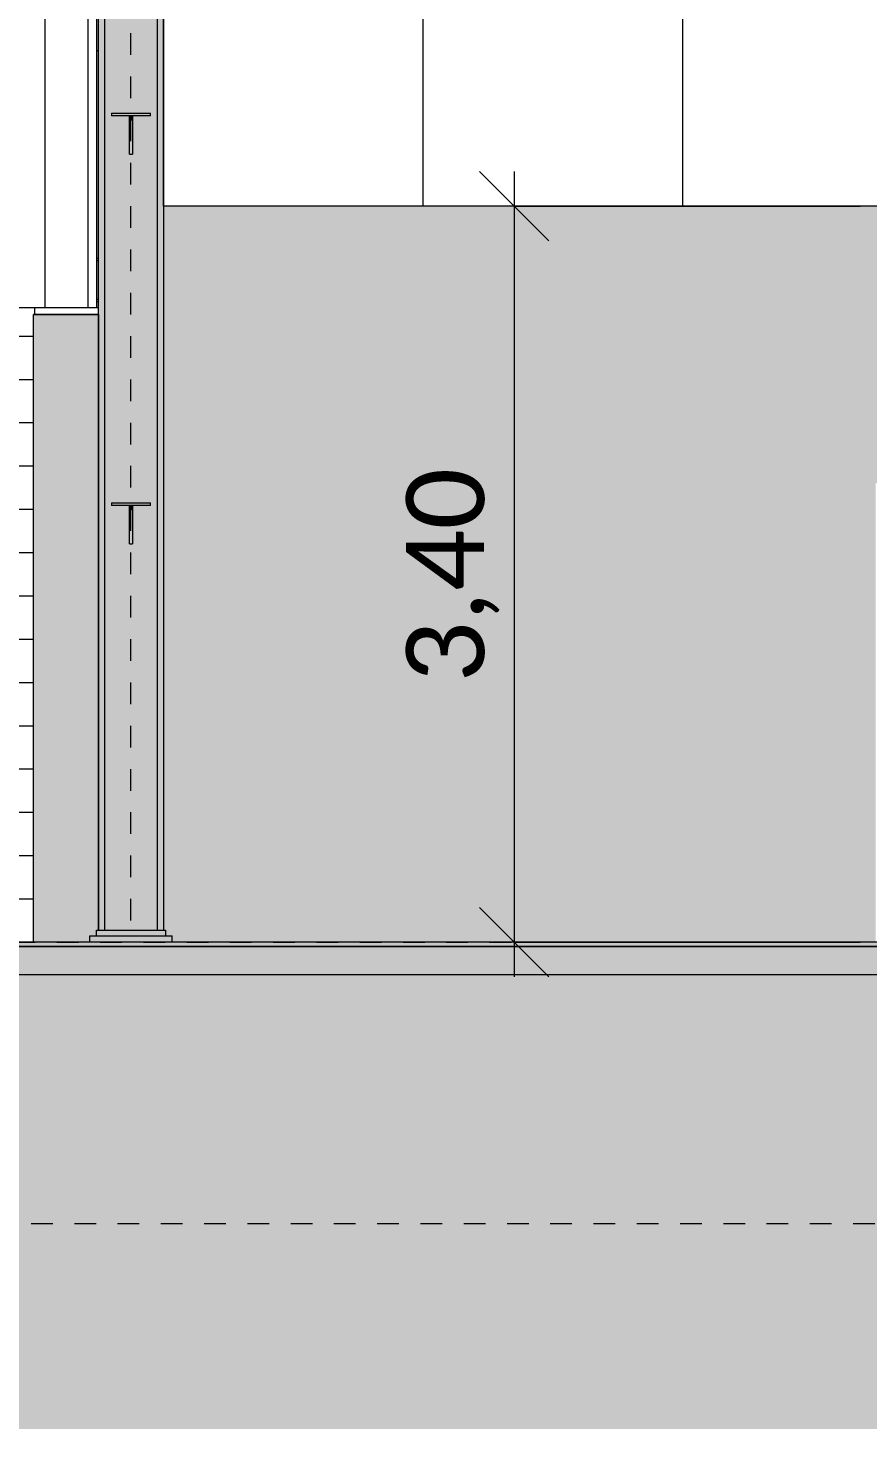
# Model space of a CAD drawing. Header units: metres. Extents: x -5 to 264, y -2 to 18.
# Drawn here: x 17.52 to 21.41, y -2.25 to 4.22 of the extents above; entities that cross this region are included whole.
import ezdxf

# ---------------------------------------------------------------- set-up
doc = ezdxf.new("R2010")
doc.units = ezdxf.units.M
for name, pattern in [('Center', [0.03, 0.012, -0.006, 0.006, -0.006]), ('Grid Line', [0.022225, 0.0127, -0.003175, 0.003175, -0.003175]), ('IMPORT-Grid Line', [0.022225, 0.0127, -0.003175, 0.003175, -0.003175]), ('IMPORT-Overhead 1_16_', [0.00258, 0.001587, -0.000992188])]:
    doc.linetypes.add(name, pattern=pattern)
for name, color, linetype, lineweight in [('0-2', 7, 'Continuous', 5), ('A-ANNO-DIMS', 7, 'Continuous', 5), ('A-ANNO-DIMS-200', 7, 'Continuous', 5), ('A-ANNO-DIMS-200-1', 7, 'Continuous', 9), ('A-DETL-1', 7, 'Continuous', 20), ('A-FLOR', 7, 'Continuous', 9), ('A-FLOR-2', 7, 'Continuous', 20), ('A-FLOR-OVHD', 7, 'IMPORT-Overhead 1_16_', 5), ('A-GENM', 7, 'Continuous', 5), ('A-GENM-5', 7, 'Continuous', 9), ('A-GLAZ-CURT-1', 7, 'Continuous', 9), ('A-GLAZ-CWMG-3', 7, 'Continuous', 15), ('A-WALL', 7, 'Continuous', 9), ('I-WALL', 7, 'Continuous', 9), ('S-COLS', 7, 'Continuous', 9), ('S-FNDN', 7, 'Continuous', 9), ('S-GRID-IDEN-1', 7, 'Continuous', 20)]:
    doc.layers.add(name, color=color, linetype=linetype, lineweight=lineweight)
for name, color, linetype, lineweight, true_color in [('A-DETL-GENF-1', 7, 'Continuous', 5, 0xb8a087), ('A-FLOR-LEVL-2', 7, 'Center', 5, 0x0080c0), ('A-FLOR-PATT-1', 7, 'Continuous', 9, 0x74756c), ('A-GENM-1', 7, 'Continuous', 9, 0xaaaaaa), ('A-GENM-2', 7, 'Continuous', 5, 0xe9e9e9), ('A-WALL-2', 7, 'Continuous', 9, 0xaaaaaa), ('A-WALL-PATT-7', 7, 'Continuous', 5, 0x5f5f5f), ('A-WALL-PATT-8', 7, 'Continuous', 5, 0x515151), ('ENT-ARQ-EP-101-PLA-R01-ESTUDO_dwg-1', 1, 'Continuous', 9, 0xff0000), ('S-COLS-1', 7, 'Continuous', 9, 0xe3e2df), ('S-FNDN-1', 7, 'Continuous', 5, 0xd3d1cb), ('S-GRID-1', 7, 'IMPORT-Grid Line', 5, 0x007ca5), ('S-GRID-3', 9, 'Grid Line', 5, 0x808080)]:
    doc.layers.add(name, color=color, linetype=linetype, lineweight=lineweight, true_color=true_color)
doc.styles.add('Calibri_2', font='calibri.ttf', dxfattribs={"height": 0.36})
doc.dimstyles.new('_Linear__M_MM_1_8mm_1', dxfattribs={"dimscale": 0.3048, "dimtxt": 0.423845, "dimasz": 1.049869, "dimexe": 0.918635, "dimexo": 0.0625, "dimgap": 0, "dimtad": 1, "dimrnd": 0.001, "dimzin": 0, "dimdsep": 46, "dimtxsty": 'Calibri_2', "dimblk1": 'OBLIQUE', "dimblk2": 'OBLIQUE', "dimsah": 1, "dimcen": 0.09, "dimdle": 0.524934, "dimazin": 0, "dimtfac": 1, "dimtdec": 4, "dimtix": 1, "dimtmove": 0, "dimatfit": 3, "dimfxl": 5.249344, "dimfxlon": 1, "dimtvp": 1, "dimtolj": 1, "dimtzin": 0, "dimlwd": 5, "dimlwe": 5, "dimarcsym": 2})

# ---------------------------------------------------------------- blocks, each defined once
blk = doc.blocks.new('Viga-005 30598 - Viga-005 30598-316631-CORTE A_A')
at = {"layer": 'A-GENM-1'}
for p, q in [((17.842, 3.16), (17.85, 3.16)), ((17.842, 3.15), (17.85, 3.15)), ((17.842, 2.97), (17.85, 2.97)), ((17.842, 2.96), (17.85, 2.96))]:
    blk.add_line(p, q, dxfattribs=at)
blk = doc.blocks.new('AL 33059 - AL 33059-321027-CORTE A_A')
at = {"layer": 'A-WALL-2'}
blk.add_line((17.802, 2.93), (17.802, 5.58), dxfattribs=at)
blk = doc.blocks.new('PL 364061 - PL 364061-331413-CORTE A_A')
at = {"layer": 'A-GENM-1'}
blk.add_line((17.842, 2.93), (17.842, 4.12), dxfattribs=at)
blk = doc.blocks.new('CONTAINER-R01_rvt-1-CORTE A_A')
at = {"layer": 'A-WALL-2'}
for p, q in [((17.602, 5.58), (17.602, 2.93)), ((17.802, 2.93), (17.802, 5.58)), ((17.84, 5.55), (17.84, 2.93))]:
    blk.add_line(p, q, dxfattribs=at)
at = {"layer": 'A-GENM-1'}
for name in ['PL 364061 - PL 364061-331413-CORTE A_A', 'Viga-005 30598 - Viga-005 30598-316631-CORTE A_A']:
    blk.add_blockref(name, (0, 0), dxfattribs=at)
at = {"layer": 'A-WALL-2'}
blk.add_blockref('AL 33059 - AL 33059-321027-CORTE A_A', (0, 0), dxfattribs=at)
blk = doc.blocks.new('PILAR - PILAR-V3-CORTE A_A')
at = {"layer": 'A-GENM-2'}
h = blk.add_hatch(color=256, dxfattribs=at)
h.paths.add_polyline_path([(17.9385, 0.055), (18.123, 0.055), (18.123, 9.645), (17.877, 9.645), (17.877, 0.055), (17.913, 0.055)])
h.paths.add_polyline_path([(17.9941, 1.84), (17.9937, 1.84), (17.9935, 2.0173), (17.91, 2.0173), (17.91, 2.03), (18.09, 2.03), (18.09, 2.0173), (18.0063, 2.0173), (18.0063, 1.84), (18, 1.84)])
h.paths.add_polyline_path([(17.9937, 3.64), (17.9937, 3.8173), (17.91, 3.8173), (17.91, 3.83), (18.09, 3.83), (18.09, 3.8173), (18.0063, 3.8173), (18.0063, 3.64), (18, 3.64)])
h.paths.add_polyline_path([(17.9937, 5.44), (17.9937, 5.6173), (17.91, 5.6173), (17.91, 5.63), (18.09, 5.63), (18.09, 5.6173), (18.0063, 5.6173), (18.0063, 5.44), (18, 5.44)])
for points in [[(17.9611, 3.8173), (18.09, 3.8173), (18.09, 3.83), (17.91, 3.83), (17.91, 3.8173)], [(18.0063, 3.8173), (17.9937, 3.8173), (17.9937, 3.7973), (18.0063, 3.7973)], [(17.9937, 3.64), (18.0063, 3.64), (18.0063, 3.7973), (17.9937, 3.7973), (17.9937, 3.7307)], [(17.9611, 2.0173), (18.09, 2.0173), (18.09, 2.03), (17.91, 2.03), (17.91, 2.0173)], [(18.0063, 2.0173), (17.9937, 2.0173), (17.9937, 1.9973), (18.0063, 1.9973)], [(17.9937, 1.84), (18.0063, 1.84), (18.0063, 1.9973), (17.9937, 1.9973), (17.9937, 1.9947)], [(17.9611, 0.03), (18.16, 0.03), (18.16, 0.055), (17.84, 0.055), (17.84, 0.03), (17.8551, 0.03)]]:
    blk.add_hatch(color=256, dxfattribs=at).paths.add_polyline_path(points)
at = {"layer": 'A-GENM'}
for p, q in [((17.877, 9.645), (17.877, 0.055)), ((18.123, 0.055), (18.123, 9.645)), ((17.91, 3.83), (18.09, 3.83)), ((17.91, 3.83), (17.91, 3.8173)), ((18.09, 3.8173), (18.09, 3.83)), ((18.09, 3.8173), (17.91, 3.8173)), ((17.9937, 3.7973), (17.9937, 3.8173)), ((17.9937, 3.8173), (18.0063, 3.8173)), ((17.9937, 3.64), (17.9937, 3.7973)), ((18.0063, 3.7973), (17.9937, 3.7973)), ((18.0063, 3.8173), (18.0063, 3.7973)), ((18.0063, 3.7973), (18.0063, 3.64)), ((17.9937, 3.64), (18.0063, 3.64)), ((17.91, 2.03), (18.09, 2.03)), ((17.91, 2.03), (17.91, 2.0173)), ((18.09, 2.0173), (17.91, 2.0173)), ((17.9937, 1.9973), (17.9937, 2.0173)), ((17.9937, 2.0173), (18.0063, 2.0173)), ((18.0063, 2.0173), (18.0063, 1.9973)), ((18.09, 2.0173), (18.09, 2.03)), ((17.9937, 1.84), (17.9937, 1.9973)), ((18.0063, 1.9973), (17.9937, 1.9973)), ((18.0063, 1.9973), (18.0063, 1.84)), ((17.9937, 1.84), (18.0063, 1.84)), ((17.84, 0.055), (18.16, 0.055)), ((17.84, 0.03), (17.84, 0.055)), ((18.16, 0.055), (18.16, 0.03))]:
    blk.add_line(p, q, dxfattribs=at)
blk = doc.blocks.new('ENT-ARQ-EP-101-PLA-R01-ESTUDO_dwg_PILAR - PILAR-V5-Térreo-4541336-CORTE A_A')
at = {"layer": 'A-GENM'}
for p, q in [((18.16, -0.02), (17.84, -0.02)), ((17.84, -0.02), (18.16, -0.02)), ((18.16, -0.02), (17.84, -0.02)), ((17.84, -0.02), (17.93, -0.02)), ((18.07, -0.02), (17.93, -0.02)), ((18.07, -0.02), (18.16, -0.02))]:
    blk.add_line(p, q, dxfattribs=at)
for points, knots in [([(17.93, -0.02), (17.93, -0.02), (17.9306, -0.02), (17.933, -0.02), (17.9367, -0.02), (17.9416, -0.02), (17.9469, -0.02), (17.9513, -0.02), (17.954, -0.02), (17.9562, -0.02), (17.9585, -0.02), (17.9601, -0.02), (17.9609, -0.02)], [0, 0, 0, 0, 0.0555556, 0.1111111, 0.1666667, 0.2222222, 0.2777778, 0.3055556, 0.3194444, 0.3333333, 0.3472222, 0.3602525, 0.3602525, 0.3602525, 0.3602525]), ([(17.944, -0.02), (17.9432, -0.02), (17.9419, -0.02), (17.9408, -0.02), (17.9403, -0.02)], [0.7523361, 0.7523361, 0.7523361, 0.7523361, 0.76973684, 0.78231492, 0.78231492, 0.78231492, 0.78231492]), ([(17.9524, -0.02), (17.9523, -0.02), (17.9508, -0.02), (17.9489, -0.02), (17.9473, -0.02), (17.9469, -0.02)], [0.69860559, 0.69860559, 0.69860559, 0.69860559, 0.70065789, 0.72368421, 0.7320863, 0.7320863, 0.7320863, 0.7320863]), ([(17.9609, -0.02), (17.9594, -0.02), (17.9575, -0.02), (17.9558, -0.02), (17.9555, -0.02)], [0.65527816, 0.65527816, 0.65527816, 0.65527816, 0.67763158, 0.6818896, 0.6818896, 0.6818896, 0.6818896]), ([(17.9617, -0.02), (17.9623, -0.02), (17.9635, -0.02), (17.9649, -0.02), (17.9659, -0.02), (17.9666, -0.02), (17.9674, -0.02), (17.9684, -0.02), (17.9703, -0.02), (17.973, -0.02), (17.976, -0.02), (17.9786, -0.02), (17.9803, -0.02), (17.9817, -0.02), (17.9832, -0.02), (17.9851, -0.02), (17.9875, -0.02), (17.9908, -0.02), (17.995, -0.02), (18, -0.02), (18.0049, -0.02), (18.01, -0.02), (18.0141, -0.02), (18.0172, -0.02), (18.019, -0.02), (18.0203, -0.02), (18.0217, -0.02), (18.0239, -0.02), (18.0269, -0.02), (18.0297, -0.02), (18.0316, -0.02), (18.0326, -0.02), (18.0334, -0.02), (18.0341, -0.02), (18.0351, -0.02), (18.0365, -0.02), (18.0377, -0.02), (18.0384, -0.02)], [0.3642325, 0.3642325, 0.3642325, 0.3642325, 0.375, 0.3819444, 0.3854167, 0.3888889, 0.3923611, 0.3958333, 0.4027778, 0.4166667, 0.4305556, 0.4375, 0.4444444, 0.4479167, 0.4513889, 0.4583333, 0.4652778, 0.4722222, 0.4861111, 0.5, 0.5138889, 0.5277778, 0.5416667, 0.5486111, 0.5555556, 0.5590278, 0.5625, 0.5694444, 0.5833333, 0.5972222, 0.6041667, 0.6076389, 0.6111111, 0.6145833, 0.6180556, 0.625, 0.6357723, 0.6357723, 0.6357723, 0.6357723]), ([(18.0029, -0.02), (18.0019, -0.02), (18, -0.02), (17.9981, -0.02), (17.9971, -0.02)], [0.49261041, 0.49261041, 0.49261041, 0.49261041, 0.5, 0.50725192, 0.50725192, 0.50725192, 0.50725192]), ([(18.0397, -0.02), (18.0403, -0.02), (18.0417, -0.02), (18.0438, -0.02), (18.046, -0.02), (18.0487, -0.02), (18.0531, -0.02), (18.0584, -0.02), (18.0633, -0.02), (18.067, -0.02), (18.0694, -0.02), (18.07, -0.02), (18.07, -0.02)], [0.6433136, 0.6433136, 0.6433136, 0.6433136, 0.6527778, 0.6666667, 0.6805556, 0.6944444, 0.7222222, 0.7777778, 0.8333333, 0.8888889, 0.9444444, 1, 1, 1, 1]), ([(18.0597, -0.02), (18.059, -0.02), (18.0578, -0.02), (18.0565, -0.02), (18.056, -0.02)], [0.21764039, 0.21764039, 0.21764039, 0.21764039, 0.23684211, 0.24763505, 0.24763505, 0.24763505, 0.24763505])]:
    blk.add_open_spline(points, degree=3, knots=knots, dxfattribs=at)
for points in [[(17.9662, -0.02), (17.9647, -0.02), (17.9632, -0.02), (17.9618, -0.02)], [(17.983, -0.02), (17.9819, -0.02), (17.9809, -0.02), (17.9798, -0.02)], [(18.0202, -0.02), (18.0191, -0.02), (18.0181, -0.02), (18.017, -0.02)], [(18.0382, -0.02), (18.0368, -0.02), (18.0353, -0.02), (18.0338, -0.02)], [(18.0444, -0.02), (18.0429, -0.02), (18.0413, -0.02), (18.0396, -0.02)], [(18.0531, -0.02), (18.0514, -0.02), (18.0495, -0.02), (18.0475, -0.02)]]:
    blk.add_open_spline(points, degree=3, dxfattribs=at)
at = {"layer": 'A-GENM-5'}
for p, q in [((18.123, -0.02), (17.877, -0.02)), ((18.123, -0.02), (17.877, -0.02)), ((18.123, -0.02), (17.877, -0.02)), ((18.123, -0.02), (17.877, -0.02)), ((18.113, -0.02), (17.887, -0.02)), ((18.113, -0.02), (17.887, -0.02)), ((18.113, -0.02), (17.887, -0.02)), ((18.113, -0.02), (17.887, -0.02))]:
    blk.add_line(p, q, dxfattribs=at)
at = {"layer": 'A-GENM-5', "flags": 128}
blk.add_lwpolyline([(18.07, -0.02), (18.068, -0.02), (18.062, -0.02), (18.0524, -0.02), (18.0398, -0.02), (18.0248, -0.02), (18.0084, -0.02), (17.9916, -0.02), (17.9752, -0.02), (17.9602, -0.02), (17.9476, -0.02), (17.938, -0.02), (17.932, -0.02), (17.93, -0.02), (17.932, -0.02), (17.938, -0.02), (17.9476, -0.02), (17.9602, -0.02), (17.9752, -0.02), (17.9916, -0.02), (18.0084, -0.02), (18.0248, -0.02), (18.0398, -0.02), (18.0524, -0.02), (18.062, -0.02), (18.068, -0.02)], close=True, dxfattribs=at)
blk = doc.blocks.new('ENT-ARQ-EP-101-PLA-R01-ESTUDO_dwg_PILAR redondo - PILAR redondo-4404322-Térreo-4541405-CORTE A_A')
at = {"layer": 'A-GENM'}
for p, q in [((78.16, -0.02), (77.84, -0.02)), ((77.84, -0.02), (78.16, -0.02))]:
    blk.add_line(p, q, dxfattribs=at)
at = {"layer": 'A-GENM-5'}
for p, q in [((78.123, -0.02), (77.877, -0.02)), ((78.123, -0.02), (77.877, -0.02)), ((78.113, -0.02), (77.887, -0.02)), ((78.113, -0.02), (77.887, -0.02))]:
    blk.add_line(p, q, dxfattribs=at)
blk = doc.blocks.new('ENT-ARQ-EP-101-PLA-R01-ESTUDO_dwg_System Panel - COMOVENTE-V38-Térreo-V42-CORTE A_A')
at = {"layer": 'A-GLAZ-CURT-1'}
for p, q in [((47.6, -0.02), (47.25, -0.02)), ((47.25, -0.02), (47.6, -0.02))]:
    blk.add_line(p, q, dxfattribs=at)
blk = doc.blocks.new('ENT-ARQ-EP-101-PLA-R01-ESTUDO_dwg_Rectangular Mullion - 80mm x 50mm aluminio-4464545-Térreo-V44-CORTE A_A')
at = {"layer": 'A-GLAZ-CWMG-3'}
for p, q in [((47.65, -0.02), (47.6, -0.02)), ((47.6, -0.02), (47.65, -0.02))]:
    blk.add_line(p, q, dxfattribs=at)
blk = doc.blocks.new('ENT-ARQ-EP-101-PLA-R01-ESTUDO_dwg_Eixo - CABEÇA DE EIXO - PRETO-498843-Térreo-4541499-CORTE A_A')
at = {"layer": 'S-GRID-IDEN-1'}
blk.add_line((0.7, -0.02), (-0.6905, -0.02), dxfattribs=at)
blk.add_line((0.7, -0.02), (-0.6905, -0.02), dxfattribs=at)
blk = doc.blocks.new('ENT-ARQ-EP-101-PLA-R01-ESTUDO_dwg-4489889-CORTE A_A')
at = {"layer": 'A-ANNO-DIMS-200'}
for p, q in [((-0.16, -0.02), (93.16, -0.02)), ((18, -0.02), (12, -0.02)), ((24, -0.02), (18, -0.02))]:
    blk.add_line(p, q, dxfattribs=at)
at = {"layer": 'A-ANNO-DIMS-200-1', "flags": 128}
blk.add_lwpolyline([(18.16, -0.02), (18, -0.02), (17.84, -0.02), (18, -0.02)], close=True, dxfattribs=at)
at = {"layer": 'A-FLOR'}
for p, q in [((17.7, -0.02), (12.3, -0.02)), ((29.7, -0.02), (18.3, -0.02))]:
    blk.add_line(p, q, dxfattribs=at)
at = {"layer": 'A-FLOR-OVHD'}
for p, q in [((78.603, -0.02), (-0.603, -0.02)), ((78.423, -0.02), (-0.223, -0.02)), ((78.16, -0.02), (-0.16, -0.02)), ((-0.16, -0.02), (78.16, -0.02))]:
    blk.add_line(p, q, dxfattribs=at)
at = {"layer": 'I-WALL'}
for p, q in [((-0.223, -0.02), (93.223, -0.02)), ((17.6, -0.02), (17.25, -0.02)), ((18, -0.02), (17.65, -0.02)), ((18.4, -0.02), (18.05, -0.02)), ((18.8, -0.02), (18.45, -0.02)), ((19.2, -0.02), (18.85, -0.02)), ((19.6, -0.02), (19.25, -0.02)), ((20, -0.02), (19.65, -0.02)), ((20.4, -0.02), (20.05, -0.02)), ((20.8, -0.02), (20.45, -0.02)), ((21.2, -0.02), (20.85, -0.02)), ((21.6, -0.02), (21.25, -0.02))]:
    blk.add_line(p, q, dxfattribs=at)
at = {"layer": 'S-FNDN'}
for p, q in [((18.3, -0.02), (17.7, -0.02)), ((17.7, -0.02), (18.3, -0.02))]:
    blk.add_line(p, q, dxfattribs=at)
at = {"layer": 'S-GRID-1'}
for p in [(78.75, -0.02), (78.75, -0.02), (79.948, -0.02), (103.4583, -0.02), (103.4583, -0.02), (79.652, -0.02)]:
    blk.add_line(p, (-5.0289, -0.02), dxfattribs=at)
for name, p in [('ENT-ARQ-EP-101-PLA-R01-ESTUDO_dwg_System Panel - COMOVENTE-V38-Térreo-V42-CORTE A_A', (-30, 0)), ('ENT-ARQ-EP-101-PLA-R01-ESTUDO_dwg_Eixo - CABEÇA DE EIXO - PRETO-498843-Térreo-4541499-CORTE A_A', (18, 0)), ('ENT-ARQ-EP-101-PLA-R01-ESTUDO_dwg_Rectangular Mullion - 80mm x 50mm aluminio-4464545-Térreo-V44-CORTE A_A', (-30, 0)), ('ENT-ARQ-EP-101-PLA-R01-ESTUDO_dwg_System Panel - COMOVENTE-V38-Térreo-V42-CORTE A_A', (-29.6, 0)), ('ENT-ARQ-EP-101-PLA-R01-ESTUDO_dwg_PILAR - PILAR-V5-Térreo-4541336-CORTE A_A', (0, 0)), ('ENT-ARQ-EP-101-PLA-R01-ESTUDO_dwg_PILAR redondo - PILAR redondo-4404322-Térreo-4541405-CORTE A_A', (-60, 0)), ('ENT-ARQ-EP-101-PLA-R01-ESTUDO_dwg_Rectangular Mullion - 80mm x 50mm aluminio-4464545-Térreo-V44-CORTE A_A', (-29.6, 0)), ('ENT-ARQ-EP-101-PLA-R01-ESTUDO_dwg_System Panel - COMOVENTE-V38-Térreo-V42-CORTE A_A', (-29.2, 0)), ('ENT-ARQ-EP-101-PLA-R01-ESTUDO_dwg_Rectangular Mullion - 80mm x 50mm aluminio-4464545-Térreo-V44-CORTE A_A', (-29.2, 0)), ('ENT-ARQ-EP-101-PLA-R01-ESTUDO_dwg_System Panel - COMOVENTE-V38-Térreo-V42-CORTE A_A', (-28.8, 0)), ('ENT-ARQ-EP-101-PLA-R01-ESTUDO_dwg_Rectangular Mullion - 80mm x 50mm aluminio-4464545-Térreo-V44-CORTE A_A', (-28.8, 0)), ('ENT-ARQ-EP-101-PLA-R01-ESTUDO_dwg_System Panel - COMOVENTE-V38-Térreo-V42-CORTE A_A', (-28.4, 0)), ('ENT-ARQ-EP-101-PLA-R01-ESTUDO_dwg_Rectangular Mullion - 80mm x 50mm aluminio-4464545-Térreo-V44-CORTE A_A', (-28.4, 0)), ('ENT-ARQ-EP-101-PLA-R01-ESTUDO_dwg_System Panel - COMOVENTE-V38-Térreo-V42-CORTE A_A', (-28, 0)), ('ENT-ARQ-EP-101-PLA-R01-ESTUDO_dwg_Rectangular Mullion - 80mm x 50mm aluminio-4464545-Térreo-V44-CORTE A_A', (-28, 0)), ('ENT-ARQ-EP-101-PLA-R01-ESTUDO_dwg_System Panel - COMOVENTE-V38-Térreo-V42-CORTE A_A', (-27.6, 0)), ('ENT-ARQ-EP-101-PLA-R01-ESTUDO_dwg_Rectangular Mullion - 80mm x 50mm aluminio-4464545-Térreo-V44-CORTE A_A', (-27.6, 0)), ('ENT-ARQ-EP-101-PLA-R01-ESTUDO_dwg_System Panel - COMOVENTE-V38-Térreo-V42-CORTE A_A', (-27.2, 0)), ('ENT-ARQ-EP-101-PLA-R01-ESTUDO_dwg_Rectangular Mullion - 80mm x 50mm aluminio-4464545-Térreo-V44-CORTE A_A', (-27.2, 0)), ('ENT-ARQ-EP-101-PLA-R01-ESTUDO_dwg_System Panel - COMOVENTE-V38-Térreo-V42-CORTE A_A', (-26.8, 0)), ('ENT-ARQ-EP-101-PLA-R01-ESTUDO_dwg_Rectangular Mullion - 80mm x 50mm aluminio-4464545-Térreo-V44-CORTE A_A', (-26.8, 0)), ('ENT-ARQ-EP-101-PLA-R01-ESTUDO_dwg_System Panel - COMOVENTE-V38-Térreo-V42-CORTE A_A', (-26.4, 0)), ('ENT-ARQ-EP-101-PLA-R01-ESTUDO_dwg_Rectangular Mullion - 80mm x 50mm aluminio-4464545-Térreo-V44-CORTE A_A', (-26.4, 0)), ('ENT-ARQ-EP-101-PLA-R01-ESTUDO_dwg_System Panel - COMOVENTE-V38-Térreo-V42-CORTE A_A', (-26, 0))]:
    blk.add_blockref(name, p)
blk = doc.blocks.new('DIMBLOCK8-CORTE A_A')
at = {"layer": 'A-ANNO-DIMS-200', "lineweight": 9}
for p, q in [((19.7711, 3.4), (19.6111, 3.56)), ((19.7711, 3.4), (19.9311, 3.24)), ((19.7711, 0), (19.6111, 0.16)), ((19.7711, 0), (19.9311, -0.16))]:
    blk.add_line(p, q, dxfattribs=at)
at = {"layer": 'A-ANNO-DIMS-200'}
for p, q in [((19.7711, 3.56), (19.7711, -0.16)), ((19.7711, 3.4), (19.4911, 3.4)), ((19.7711, 3.4), (21.3711, 3.4)), ((19.7711, 0), (19.4911, 0)), ((19.7711, 0), (21.3711, 0))]:
    blk.add_line(p, q, dxfattribs=at)
at = {"layer": 'A-ANNO-DIMS-200', "color": 0, "insert": (19.2722, 1.1978), "char_height": 0.36, "width": 1.205383, "attachment_point": 1, "rotation": 90, "line_spacing_factor": 1.158048, "style": 'Calibri_2'}
blk.add_mtext('3,40', dxfattribs=at)
blk = doc.blocks.new('_Oblique')
at = {"color": 0, "linetype": 'ByBlock', "lineweight": -2}
blk.add_line((-0.5, -0.5), (0.5, 0.5), dxfattribs=at)

msp = doc.modelspace()

# ---------------------------------------------------------------- hatches: boundary and pattern name
at = {"layer": 'A-DETL-GENF-1'}
h = msp.add_hatch(dxfattribs=at)
h.set_pattern_fill('FP_44', color=256, style=0, pattern_type=2)
h.set_pattern_definition([(45, (52.408, -4.548), (0, 1.79605), [1.27, -1.27]), (45, (52.745, -4.885), (0, 1.79605), [1.27, -1.27]), (45, (53.082, -5.222), (0, 1.79605), [1.27, -1.27]), (135, (52.408, -4.324), (-1.79605, 1e-16), [1.27, -1.27]), (135, (52.745, -3.987), (-1.79605, 1e-16), [1.27, -1.27]), (135, (53.082, -3.65), (-1.79605, 1e-16), [1.27, -1.27])])
h.paths.add_polyline_path([(76.3365, -2.2488), (103.4583, -2.2488), (103.4583, -1.45), (93.223, -1.45), (93.223, -0.9008), (90.763, -0.9008), (90.763, -0.15), (-0.223, -0.15), (-0.223, -0.2), (-2.1577, -0.2), (-2.1577, -0.3), (-5.0289, -0.3), (-5.0289, -2.2488), (72.9463, -2.2488)])
at = {"layer": 'A-FLOR-PATT-1'}
msp.add_hatch(color=256, dxfattribs=at).paths.add_polyline_path([(-0.223, -0.15), (78.223, -0.15), (78.223, 0), (-0.223, 0), (-0.223, -0.05)])
at = {"layer": 'A-WALL-PATT-7'}
h = msp.add_hatch(dxfattribs=at)
h.set_pattern_fill('FP_24', color=256, style=0, pattern_type=2)
h.set_pattern_definition([(90, (66.15, 0), (-1.2, 7e-17), [])])
h.paths.add_polyline_path([(18.15, 3.4), (23.85, 3.4), (23.85, 4.94), (18.15, 4.94), (18.15, 3.5378)])
h.paths.add_polyline_path([(24.15, 3.4), (29.85, 3.4), (29.85, 4.94), (24.15, 4.94), (24.15, 3.5378)])
h.paths.add_polyline_path([(48.7909, 3.4), (53.85, 3.4), (53.85, 4.94), (48.15, 4.94), (48.15, 3.4), (48.579, 3.4)])
h.paths.add_polyline_path([(30.15, 3.4), (35.85, 3.4), (35.85, 4.94), (30.15, 4.94), (30.15, 3.5378)])
h.paths.add_polyline_path([(59.85, 3.4), (59.85, 4.94), (54.15, 4.94), (54.15, 3.4), (59.8092, 3.4)])
h.paths.add_polyline_path([(47.85, 3.4), (47.85, 4.94), (42.15, 4.94), (42.15, 3.4), (47.7315, 3.4)])
h.paths.add_polyline_path([(36.15, 3.4), (41.85, 3.4), (41.85, 4.94), (36.15, 4.94), (36.15, 3.5378)])
h.paths.add_polyline_path([(61.5043, 3.55), (65.85, 3.55), (65.85, 4.94), (60.15, 4.94), (60.15, 3.55), (61.0805, 3.55)])
at = {"layer": 'A-WALL-PATT-8'}
h = msp.add_hatch(dxfattribs=at)
h.set_pattern_fill('FP_13', color=256, style=0, pattern_type=2)
h.set_pattern_definition([(0, (17.755, -0.2), (0, 0.2), []), (90, (17.755, -0.2), (-0.2, 0.2), [0.2, -0.2])])
h.paths.add_polyline_path([(48.61, 0), (48.61, 2.12), (50.67, 2.12), (50.67, 0), (53.81, 0), (53.81, 0.03), (53.84, 0.03), (53.84, 0.055), (53.85, 0.055), (53.85, 3.4), (48.15, 3.4), (48.15, 0.055), (48.16, 0.055), (48.16, 0.03), (48.19, 0.03), (48.19, 0), (48.3672, 0)])
h.paths.add_polyline_path([(41.5867, 0), (41.81, 0), (41.81, 0.03), (41.84, 0.03), (41.84, 0.055), (41.85, 0.055), (41.85, 3.4), (36.15, 3.4), (36.15, 0.055), (36.16, 0.055), (36.16, 0.03), (36.19, 0.03), (36.19, 0), (40.7392, 0)])
h.paths.add_polyline_path([(18.19, 0), (21.4425, 0), (21.4425, 2.12), (23.5025, 2.12), (23.5025, 0), (23.81, 0), (23.81, 0.03), (23.84, 0.03), (23.841, 0.055), (23.85, 0.055), (23.85, 3.4), (18.15, 3.4), (18.15, 0.055), (18.16, 0.055), (18.16, 0.03), (18.19, 0.03), (18.19, 0.0258)])
h.paths.add_polyline_path([(59.81, 0), (59.81, 0.03), (59.84, 0.03), (59.84, 0.055), (59.85, 0.055), (59.85, 3.4), (54.15, 3.4), (54.15, 0.055), (54.16, 0.055), (54.16, 0.03), (54.19, 0.03), (54.19, 0), (59.8092, 0)])
h.paths.add_polyline_path([(47.81, 0), (47.81, 0.03), (47.84, 0.03), (47.84, 0.055), (47.85, 0.055), (47.85, 3.4), (42.15, 3.4), (42.15, 0.055), (42.16, 0.055), (42.16, 0.03), (42.19, 0.03), (42.19, 0), (45.33, 0), (45.33, 2.12), (47.39, 2.12), (47.39, 0), (47.7315, 0)])
h.paths.add_polyline_path([(24.19, 0), (24.4975, 0), (24.4975, 2.12), (26.5575, 2.12), (26.5575, 0), (27.4975, 0), (27.4975, 2.12), (29.5575, 2.12), (29.5575, 0), (29.81, 0), (29.81, 0.03), (29.84, 0.03), (29.84, 0.055), (29.85, 0.055), (29.85, 3.4), (24.15, 3.4), (24.15, 0.055), (24.16, 0.055), (24.16, 0.03), (24.19, 0.03)])
h.paths.add_polyline_path([(35.81, 0), (35.81, 0.03), (35.84, 0.03), (35.84, 0.055), (35.85, 0.055), (35.85, 3.4), (30.15, 3.4), (30.15, 0.055), (30.16, 0.055), (30.16, 0.03), (30.19, 0.03), (30.19, 0), (31.97, 0), (31.97, 2.12), (34.03, 2.12), (34.03, 0), (35.6538, 0)])
h = msp.add_hatch(dxfattribs=at)
h.set_pattern_fill('FP_14', color=256, style=0, pattern_type=2)
h.set_pattern_definition([(0, (12.355, 0), (0, 0.2), []), (90, (12.355, 0), (-0.2, 0.2), [0.2, -0.2])])
h.paths.add_polyline_path([(17.2195, 0), (17.55, 0), (17.55, 2.9), (17.85, 2.9), (17.85, 2.93), (15.9613, 2.93), (16.0378, 2.8795), (17.4664, 2.878), (17.477, 2.8706), (17.4824, 2.8589), (17.4813, 2.846), (17.4778, 2.8354), (17.4778, 1.7845), (17.4978, 1.7845), (17.4978, 1.7795), (17.4178, 1.7795), (17.4178, 1.7845), (17.4378, 1.7845), (17.4378, 1.9795), (17.4078, 1.9795), (17.4078, 1.8795), (16.7978, 1.8795), (16.7957, 1.9795), (16.7878, 1.9795), (16.7878, 1.7845), (16.8078, 1.7845), (16.8078, 1.7795), (16.7078, 1.7795), (16.7078, 1.7845), (16.7278, 1.7845), (16.7278, 1.9795), (16.7178, 1.9795), (16.7178, 1.8795), (16.3178, 1.8795), (16.3178, 1.7597), (16.3378, 1.7597), (16.3378, 1.7547), (17.4778, 1.7547), (17.4778, 1.5447), (16.3611, 1.5447), (13.9102, 0), (17.0076, 0)])
h.paths.add_polyline_path([(12.19, 0), (13.5178, 0), (13.5178, 0.1712), (13.5378, 0.1712), (13.5378, 0.191), (13.5178, 0.191), (13.5178, 0.196), (13.5378, 0.196), (13.539, 1.2492), (13.5425, 1.253), (13.5427, 1.2562), (13.5516, 1.2634), (13.5427, 1.2811), (14.9573, 2.1732), (14.0262, 2.76), (12.3, 2.76), (12.3, 2.93), (12.123, 2.9289), (12.123, 2.9), (12.15, 2.9), (12.15, 0.055), (12.16, 0.055), (12.16, 0.03), (12.19, 0.03)])
h.paths.add_polyline_path([(13.6028, 0.1665), (13.7978, 0.1665), (13.7978, 0.3429), (13.8228, 0.3429), (13.8228, 0.3459), (13.8328, 0.3459), (13.8328, 0.3429), (13.8478, 0.3429), (13.8478, 0.3459), (13.8578, 0.3459), (13.8578, 0.3429), (13.8728, 0.3429), (13.8728, 0.3459), (13.8828, 0.3459), (13.8828, 0.3429), (14.0778, 0.3429), (14.0778, 0.5194), (14.1028, 0.5194), (14.1028, 0.5224), (14.1128, 0.5224), (14.1128, 0.5194), (14.1278, 0.5194), (14.1278, 0.5224), (14.1378, 0.5224), (14.1378, 0.5194), (14.1528, 0.5194), (14.1528, 0.5224), (14.1628, 0.5224), (14.1628, 0.5194), (14.3578, 0.5194), (14.359, 0.7007), (14.3778, 0.7007), (14.3778, 0.7205), (14.3578, 0.7205), (14.359, 0.7255), (14.3778, 0.7255), (14.3778, 0.8642), (14.3478, 0.8642), (14.3478, 0.7642), (13.6078, 0.2978), (13.6078, 0.3978), (13.5778, 0.3978), (13.5778, 0.196), (13.5978, 0.196), (13.5978, 0.191), (13.5778, 0.191), (13.5778, 0.1712), (13.6028, 0.1695)])
h.paths.add_polyline_path([(13.5778, 0.4926), (13.6078, 0.4926), (13.6078, 0.9978), (13.5778, 0.9978), (13.5778, 0.6445)])
h.paths.add_polyline_path([(14.4649, 0.6959), (14.6378, 0.6959), (14.6378, 0.8724), (14.6628, 0.8724), (14.6628, 0.8754), (14.6728, 0.8754), (14.6728, 0.8724), (14.6878, 0.8724), (14.6878, 0.8754), (14.6978, 0.8754), (14.6978, 0.8724), (14.7128, 0.8724), (14.7128, 0.8754), (14.7228, 0.8754), (14.7228, 0.8724), (14.9178, 0.8724), (14.9178, 1.0488), (14.9428, 1.0488), (14.9428, 1.0518), (14.9528, 1.0518), (14.9528, 1.0488), (14.9678, 1.0488), (14.9678, 1.0518), (14.9778, 1.0518), (14.9778, 1.0488), (14.9928, 1.0488), (14.9928, 1.0518), (15.0028, 1.0518), (15.0028, 1.0488), (15.1978, 1.0488), (15.1978, 1.2302), (15.2178, 1.2302), (15.2178, 1.25), (15.1978, 1.25), (15.1978, 1.255), (15.2178, 1.255), (15.2178, 1.3937), (15.1878, 1.3937), (15.1878, 1.2937), (14.4478, 0.8272), (14.4478, 0.9272), (14.4178, 0.9272), (14.4178, 0.7255), (14.4378, 0.7255), (14.4378, 0.7205), (14.4178, 0.7205), (14.4178, 0.7007), (14.4428, 0.6989), (14.4428, 0.6959), (14.4478, 0.6959)])
h.paths.add_polyline_path([(14.3478, 0.959), (14.3778, 0.959), (14.3778, 1.4642), (14.3478, 1.4642), (14.3478, 1.0303)])
h.paths.add_polyline_path([(14.4478, 1.022), (14.4478, 1.5272), (14.4178, 1.5272), (14.4178, 1.022)])
h.paths.add_polyline_path([(13.5778, 1.1236), (13.6078, 1.1426), (13.6078, 1.1926), (14.3478, 1.659), (14.3478, 1.609), (14.3778, 1.6279), (14.3778, 1.724), (13.5778, 1.2182), (13.5778, 1.2136)])
h.paths.add_polyline_path([(15.3919, 1.2253), (15.4778, 1.2253), (15.4778, 1.4018), (15.5028, 1.4018), (15.5028, 1.4048), (15.5128, 1.4048), (15.5128, 1.4018), (15.5278, 1.4018), (15.5278, 1.4048), (15.5378, 1.4048), (15.5378, 1.4018), (15.5528, 1.4018), (15.5528, 1.4048), (15.5628, 1.4048), (15.5628, 1.4018), (15.7578, 1.4018), (15.7578, 1.5782), (15.7828, 1.5782), (15.7828, 1.5812), (15.7928, 1.5812), (15.7928, 1.5782), (15.8078, 1.5782), (15.8078, 1.5812), (15.8178, 1.5812), (15.8178, 1.5782), (15.8328, 1.5782), (15.8328, 1.5812), (15.8428, 1.5812), (15.8428, 1.5782), (15.9013, 1.5782), (15.7702, 1.6608), (15.2878, 1.3567), (15.2878, 1.4567), (15.2578, 1.4567), (15.2578, 1.255), (15.2778, 1.255), (15.2778, 1.25), (15.2578, 1.25), (15.2578, 1.2302), (15.2828, 1.2283), (15.2828, 1.2253), (15.3655, 1.2253)])
h.paths.add_polyline_path([(15.1878, 1.4885), (15.2178, 1.4885), (15.2178, 1.9937), (15.1878, 1.9937), (15.1878, 1.5658)])
h.paths.add_polyline_path([(15.2578, 1.5515), (15.2878, 1.5515), (15.2878, 1.9649), (15.2578, 1.9838), (15.2578, 1.6053)])
h.paths.add_polyline_path([(14.4178, 1.6531), (14.4478, 1.672), (14.4478, 1.722), (15.0604, 2.1082), (15.0238, 2.1312), (14.4178, 1.7492), (14.4178, 1.7054)])
h.paths.add_polyline_path([(16.16, 1.7547), (16.2578, 1.7547), (16.2578, 1.7597), (16.2778, 1.7597), (16.2778, 1.8795), (16.2478, 1.8795), (16.2478, 1.8547), (16.0978, 1.8547), (16.0978, 1.7845), (16.1178, 1.7845), (16.1178, 1.7795), (16.0978, 1.7795), (16.0978, 1.7597), (16.1228, 1.7577), (16.1228, 1.7547)])
h.paths.add_polyline_path([(16.0178, 1.7597), (16.0178, 1.7795), (15.9978, 1.7795), (15.9978, 1.7597)])
h.paths.add_polyline_path([(15.9978, 1.7845), (16.0178, 1.7845), (16.0178, 1.8169), (15.9978, 1.8018)])
h.paths.add_polyline_path([(17.4078, 2.0495), (17.4378, 2.0495), (17.4378, 2.5795), (17.4078, 2.5795), (17.4078, 2.3805)])
h.paths.add_polyline_path([(16.7278, 2.0495), (16.7278, 2.5795), (16.7178, 2.5795), (16.7178, 2.0495)])
h.paths.add_polyline_path([(16.7957, 2.0495), (16.7978, 2.0495), (16.7957, 2.5795), (16.7878, 2.5795), (16.7878, 2.0495)])
h.paths.add_polyline_path([(15.3395, 2.2841), (15.3679, 2.302), (15.3324, 2.3257), (15.2664, 2.2841), (15.3125, 2.2841)])
h.paths.add_polyline_path([(15.1578, 2.2996), (15.2678, 2.3689), (15.2078, 2.409), (15.2078, 2.509), (15.1877, 2.509), (15.1877, 2.359), (15.2077, 2.359), (15.2065, 2.354), (15.1778, 2.354), (15.1778, 2.3474), (15.1978, 2.3474), (15.1978, 2.3424), (15.1578, 2.3424)])
h.paths.add_polyline_path([(15.0978, 2.4606), (15.0978, 2.4636), (15.1078, 2.4636), (15.1078, 2.4606), (15.1228, 2.4606), (15.1228, 2.4636), (15.1328, 2.4636), (15.1328, 2.4606), (15.1378, 2.4606), (15.1378, 2.5757), (15.1177, 2.5757), (15.1177, 2.487), (15.1078, 2.4935), (15.1078, 2.4757), (14.8778, 2.6293), (14.8778, 2.4606), (15.0728, 2.4606), (15.0728, 2.4636), (15.0828, 2.4636), (15.0828, 2.4606)])
h.paths.add_polyline_path([(15.2065, 2.5909), (15.2078, 2.5909), (15.2078, 2.93), (15.1877, 2.93), (15.1877, 2.5909)])
h.paths.add_polyline_path([(14.7928, 2.6371), (14.7928, 2.6401), (14.8028, 2.6401), (14.8028, 2.6371), (14.8178, 2.6371), (14.8178, 2.6401), (14.8278, 2.6401), (14.8278, 2.6371), (14.8428, 2.6371), (14.8428, 2.6401), (14.8528, 2.6401), (14.8528, 2.6371), (14.8662, 2.6371), (14.4275, 2.93), (14.3178, 2.9284), (14.3178, 2.8135), (14.5128, 2.8135), (14.5128, 2.8165), (14.5228, 2.8165), (14.5228, 2.8135), (14.5378, 2.8135), (14.5378, 2.8165), (14.5478, 2.8165), (14.5478, 2.8135), (14.5628, 2.8135), (14.5628, 2.8165), (14.5728, 2.8165), (14.5728, 2.8135), (14.5978, 2.8135), (14.5978, 2.6371), (14.6768, 2.6371)])
h.paths.add_polyline_path([(16.7978, 2.6495), (16.7957, 2.6595), (16.7878, 2.6595), (16.7878, 2.6495), (16.7957, 2.6495)])
h.paths.add_polyline_path([(16.7178, 2.6495), (16.7278, 2.6495), (16.7278, 2.6595), (16.7178, 2.6595)])
h.paths.add_polyline_path([(17.4378, 2.6495), (17.4361, 2.8295), (16.7878, 2.8295), (16.7878, 2.6995), (16.7978, 2.6995), (16.7978, 2.7495), (17.4078, 2.7495), (17.4078, 2.6495), (17.4314, 2.6495)])
h.paths.add_polyline_path([(15.1177, 2.657), (15.1378, 2.657), (15.1378, 2.93), (15.1177, 2.93), (15.1177, 2.7663)])
h.paths.add_polyline_path([(16.7278, 2.6995), (16.7278, 2.8295), (16.3228, 2.8295), (16.3195, 2.8172), (16.3178, 2.8136), (16.319, 2.7495), (16.7178, 2.7495), (16.7178, 2.6995)])
h.paths.add_polyline_path([(16.0178, 2.7127), (16.0178, 2.7578), (15.9878, 2.7389), (15.9878, 2.7325), (16.0098, 2.718)])
h.paths.add_polyline_path([(16.2778, 2.7495), (16.2778, 2.8047), (16.0978, 2.8047), (16.0978, 2.7495), (16.266, 2.7495)])
h.paths.add_polyline_path([(15.9566, 2.8031), (15.9917, 2.8254), (15.835, 2.93), (15.7644, 2.93), (15.9542, 2.8047)])
at = {"layer": 'S-COLS-1'}
h = msp.add_hatch(color=256, dxfattribs=at)
h.paths.add_polyline_path([(17.85, 0.055), (17.877, 0.055), (17.877, 5), (17.85, 5), (17.85, 0.0658)])
h.paths.add_polyline_path([(18.15, 0.055), (18.15, 5), (18.123, 5), (18.123, 0.055)])
msp.add_hatch(color=256, dxfattribs=at).paths.add_polyline_path([(17.5648, 0), (17.81, 0), (17.81, 0.03), (17.84, 0.03), (17.84, 0.055), (17.85, 0.055), (17.85, 2.9), (17.55, 2.9), (17.55, 0)])
at = {"layer": 'S-FNDN-1'}
msp.add_hatch(color=256, dxfattribs=at).paths.add_polyline_path([(17.8551, 0), (18.19, 0), (18.19, 0.03), (17.81, 0.03), (17.81, 0), (17.8419, 0)])

# ---------------------------------------------------------------- linework, layer by layer
at = {"layer": 'A-DETL-1'}
msp.add_line((90.763, -0.15), (-0.223, -0.15), dxfattribs=at)
at = {"layer": 'A-FLOR-2'}
msp.add_line((90.8622, 0), (-0.223, 0), dxfattribs=at)
at = {"layer": 'A-FLOR-LEVL-2'}
for p, q in [((-0.5424, 0), (104.3449, 0)), ((-1.4617, -1.3), (104.3449, -1.3))]:
    msp.add_line(p, q, dxfattribs=at)
at = {"layer": 'A-WALL'}
msp.add_line((17.84, 4.12), (17.85, 4.12), dxfattribs=at)
at = {"layer": 'I-WALL'}
for p, q in [((23.85, 3.4), (18.15, 3.4)), ((18.15, 3.4), (18.15, 0.055)), ((17.85, 2.93), (15.9613, 2.93)), ((17.85, 2.9), (17.85, 2.93)), ((17.55, 0), (17.55, 2.9)), ((17.55, 2.9), (17.85, 2.9))]:
    msp.add_line(p, q, dxfattribs=at)
at = {"layer": 'S-COLS'}
for p, q in [((17.85, 0.055), (17.85, 5)), ((18.15, 5), (18.15, 3.4)), ((18.15, 3.4), (18.15, 0.055)), ((17.55, 0), (17.55, 2.9)), ((17.85, 2.9), (17.55, 2.9)), ((17.85, 2.9), (17.85, 0.055))]:
    msp.add_line(p, q, dxfattribs=at)
at = {"layer": 'S-FNDN'}
for p, q in [((17.81, 0.03), (18.19, 0.03)), ((17.81, 0), (17.81, 0.03)), ((18.19, 0), (18.19, 0.03))]:
    msp.add_line(p, q, dxfattribs=at)
at = {"layer": 'S-GRID-3'}
msp.add_line((18, 0.1), (18, 17.0155), dxfattribs=at)

# ---------------------------------------------------------------- block references
at = {"layer": '0-2'}
msp.add_blockref('CONTAINER-R01_rvt-1-CORTE A_A', (0, 0), dxfattribs=at)
at = {"layer": 'A-GENM'}
msp.add_blockref('PILAR - PILAR-V3-CORTE A_A', (0, 0), dxfattribs=at)
at = {"layer": 'ENT-ARQ-EP-101-PLA-R01-ESTUDO_dwg-1'}
msp.add_blockref('ENT-ARQ-EP-101-PLA-R01-ESTUDO_dwg-4489889-CORTE A_A', (0, 0), dxfattribs=at)

# ---------------------------------------------------------------- dimensions: what is measured, and where the dimension line sits
at = {"layer": 'A-ANNO-DIMS'}
dim = msp.add_linear_dim(base=(19.7711, 0), p1=(21.3711, 3.4), p2=(21.3711, 0), angle=90, dimstyle='_Linear__M_MM_1_8mm_1', override={"dimpost": '<>', "dimfxl": 3.4}, dxfattribs=at)
dim.commit()
dim.dimension.update_dxf_attribs({"geometry": 'DIMBLOCK8-CORTE A_A', "text_midpoint": (19.5867, 1.7)})

doc.saveas('drawing.dxf')
